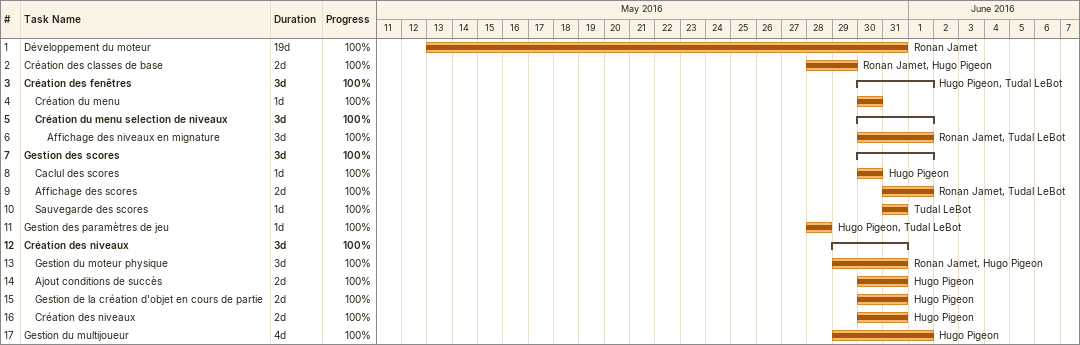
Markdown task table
| ID | Level | Task | Duration | Start | Finish | Resources | % complete |
|---|---|---|---|---|---|---|---|
| 1 | 1 | Développement du moteur | 19d | 2016-05-13 | 2016-05-31 | Ronan Jamet | 100 |
| 2 | 1 | Création des classes de base | 2d | 2016-05-28 | 2016-05-29 | Ronan Jamet, Hugo Pigeon | 100 |
| 3 | 1 | **Création des fenêtres** | 3d | 2016-05-30 | 2016-06-01 | Hugo Pigeon, Tudal LeBot | 100 |
| 4 | 2 | Création du menu | 1d | 2016-05-30 | 2016-05-30 |  | 100 |
| 5 | 2 | **Création du menu selection de niveaux** | 3d | 2016-05-30 | 2016-06-01 |  | 100 |
| 6 | 3 | Affichage des niveaux en mignature | 3d | 2016-05-30 | 2016-06-01 | Ronan Jamet, Tudal LeBot | 100 |
| 7 | 1 | **Gestion des scores** | 3d | 2016-05-30 | 2016-06-01 |  | 100 |
| 8 | 2 | Caclul des scores | 1d | 2016-05-30 | 2016-05-30 | Hugo Pigeon | 100 |
| 9 | 2 | Affichage des scores | 2d | 2016-05-31 | 2016-06-01 | Ronan Jamet, Tudal LeBot | 100 |
| 10 | 2 | Sauvegarde des scores | 1d | 2016-05-31 | 2016-05-31 | Tudal LeBot | 100 |
| 11 | 1 | Gestion des paramètres de jeu | 1d | 2016-05-28 | 2016-05-28 | Hugo Pigeon, Tudal LeBot | 100 |
| 12 | 1 | **Création des niveaux** | 3d | 2016-05-29 | 2016-05-31 |  | 100 |
| 13 | 2 | Gestion du moteur physique | 3d | 2016-05-29 | 2016-05-31 | Ronan Jamet, Hugo Pigeon | 100 |
| 14 | 2 | Ajout conditions de succès | 2d | 2016-05-30 | 2016-05-31 | Hugo Pigeon | 100 |
| 15 | 2 | Gestion de la création d'objet en cours de partie | 2d | 2016-05-30 | 2016-05-31 | Hugo Pigeon | 100 |
| 16 | 2 | Création des niveaux | 2d | 2016-05-30 | 2016-05-31 | Hugo Pigeon | 100 |
| 17 | 1 | Gestion du multijoueur | 4d | 2016-05-29 | 2016-06-01 | Hugo Pigeon | 100 |
